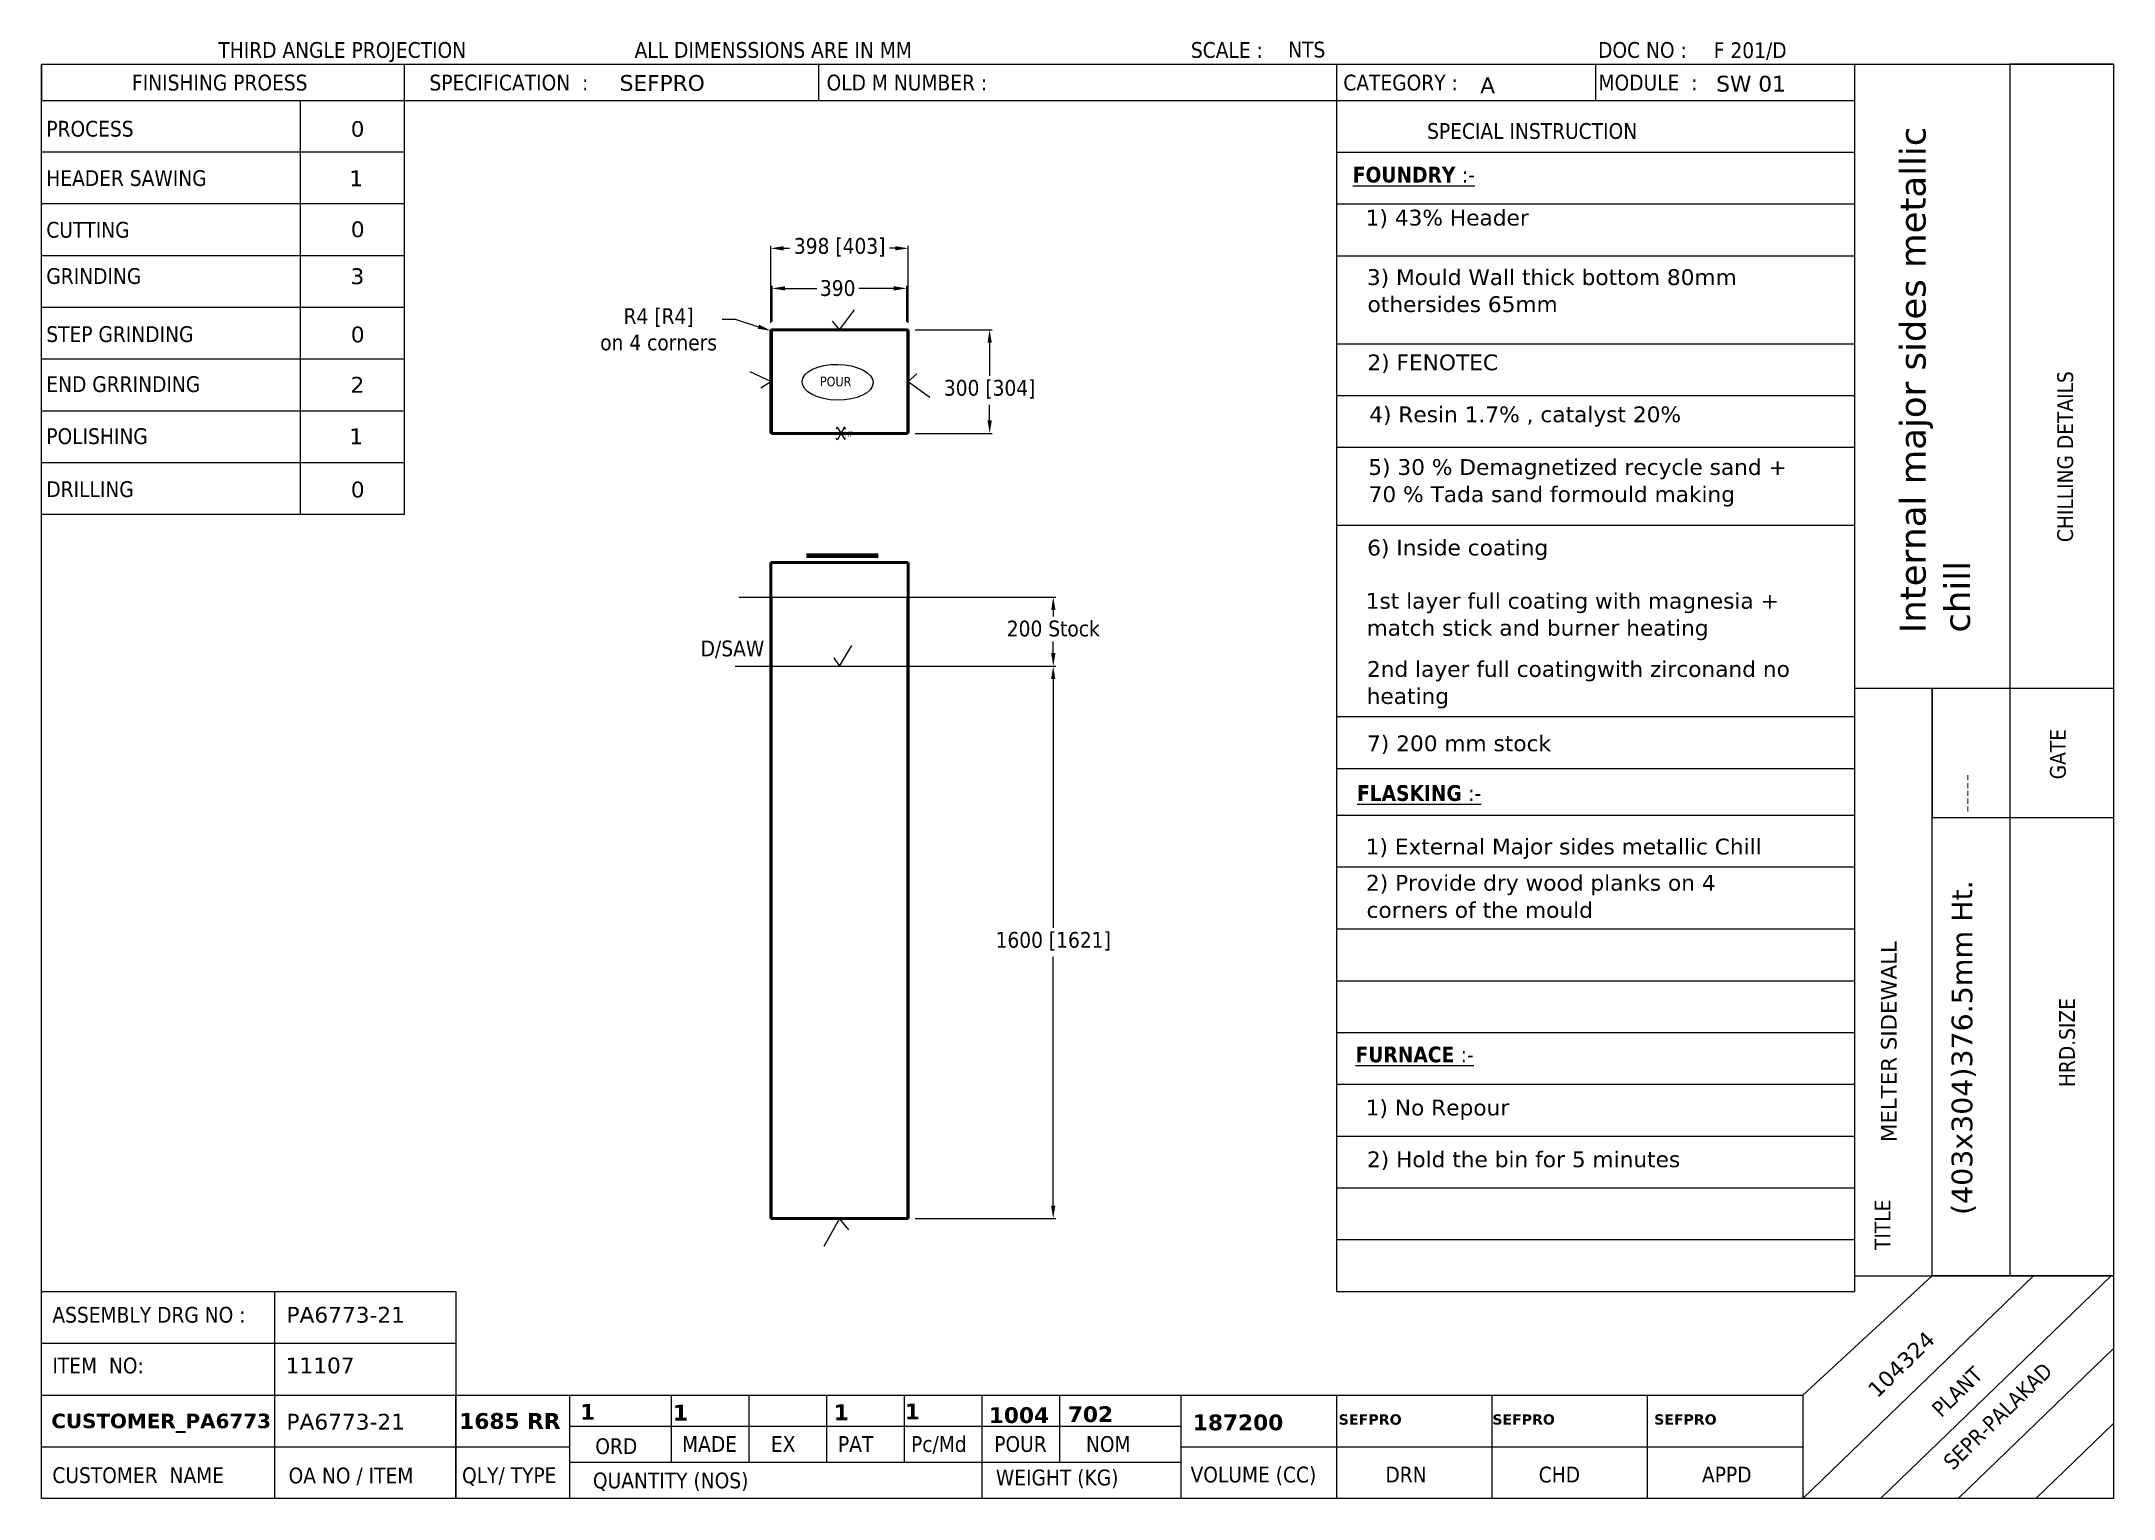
# Model space of a CAD drawing. Header units: millimetres. Extents: x 150 to 6150, y 150 to 4371.
import ezdxf
from ezdxf.enums import TextEntityAlignment as Align

# ---------------------------------------------------------------- set-up
doc = ezdxf.new("R2010")
doc.units = ezdxf.units.MM
doc.header["$LTSCALE"] = 15
doc.linetypes.add('DASHED', pattern=[0.2067, 0.1654, -0.0413])
for name, color, linetype, lineweight, true_color in [('Centerline (ANSI)', 4, 'DASHED', 13, 0x00ffff), ('Dimension (ANSI)', 7, 'Continuous', 15, 0x008000), ('Title (ANSI)', 7, 'Continuous', 20, 0x804040)]:
    doc.layers.add(name, color=color, linetype=linetype, lineweight=lineweight, true_color=true_color)
for name, color, linetype, lineweight in [('Sketch Geometry (ANSI)', 7, 'Continuous', 18), ('Symbol (ANSI)', 7, 'Continuous', 25), ('Visible (ANSI)', 7, 'Continuous', 50), ('Visible Narrow (ANSI)', 7, 'Continuous', 35)]:
    doc.layers.add(name, color=color, linetype=linetype, lineweight=lineweight)
doc.styles.add('Label Text (ANSI)', font='tahoma.ttf')
doc.styles.add('Note Text (ANSI)', font='tahoma.ttf')
doc.styles.add('Text Style54', font='verdana.ttf')
doc.styles.add('Text Style55', font='verdana.ttf')
doc.styles.add('Text Style56', font='verdana.ttf')
doc.styles.add('Text Style73', font='Cambria.ttf')
doc.styles.add('Text Style76', font='verdanab.ttf')
doc.styles.add('Text Style78', font='verdanab.ttf')
doc.styles.add('Text Style79', font='verdanab.ttf')
doc.styles.add('Text Style80', font='verdanab.ttf')
doc.styles.add('Text Style81', font='verdana.ttf')
doc.dimstyles.new('Default - mm (ANSI)', dxfattribs={"dimscale": 15, "dimtxt": 3.05, "dimasz": 2.5, "dimexe": 0.5, "dimexo": 1.6002, "dimgap": 0.8, "dimtad": 0, "dimtih": 1, "dimtoh": 1, "dimrnd": 1e-08, "dimzin": 4, "dimdsep": 46, "dimtxsty": 'Label Text (ANSI)', "dimcen": 0.09, "dimdle": 10, "dimclrd": 256, "dimclre": 256, "dimclrt": 256, "dimadec": 1, "dimazin": 1, "dimtfac": 0.999344, "dimtofl": 0, "dimtmove": 0, "dimatfit": 3, "dimfxl": 1, "dimtolj": 1, "dimtzin": 4, "dimlwd": -1, "dimlwe": -1, "dimarcsym": 0})
doc.dimstyles.new('Default - mm (ANSI)-01', dxfattribs={"dimscale": 15, "dimtxt": 3.05, "dimasz": 2.5, "dimexe": 0.5, "dimexo": 1.6002, "dimgap": 0.8, "dimtad": 0, "dimtih": 1, "dimtoh": 1, "dimrnd": 1e-08, "dimzin": 4, "dimdsep": 46, "dimtxsty": 'Label Text (ANSI)', "dimcen": 0.09, "dimdle": 10, "dimclrd": 256, "dimclre": 256, "dimclrt": 256, "dimadec": 1, "dimazin": 1, "dimtfac": 0.999344, "dimtofl": 0, "dimtmove": 0, "dimatfit": 3, "dimfxl": 1, "dimtolj": 1, "dimtzin": 4, "dimlwd": -1, "dimlwe": -1, "dimarcsym": 0})

# ---------------------------------------------------------------- blocks, each defined once
blk = doc.blocks.new('Title Blocks SEPR')
at = {"layer": 'Title (ANSI)'}
for p, q in [((10, 287), (410, 287)), ((10, 10), (10, 287)), ((10, 287), (10, 280)), ((10, 287), (80, 287)), ((80, 287), (80, 200)), ((160, 287), (160, 280)), ((260, 287), (260, 280)), ((310, 287), (310, 280)), ((360, 287), (360, 280)), ((410, 287), (390, 287)), ((390, 287), (390, 166.5)), ((410, 287), (410, 10)), ((10, 280), (360, 280)), ((60, 200), (60, 280)), ((260, 280), (260, 210)), ((360, 280), (360, 53)), ((80, 270), (10, 270)), ((260, 270), (360, 270)), ((260, 260), (360, 260)), ((80, 260), (10, 260)), ((80, 250), (10, 250)), ((260, 250), (360, 250)), ((80, 240), (10, 240)), ((260, 233), (360, 233)), ((80, 230), (10, 230)), ((260, 223), (360, 223)), ((80, 220), (10, 220)), ((260, 213), (360, 213)), ((80, 210), (10, 210)), ((260, 210), (260, 50)), ((80, 200), (10, 200)), ((80, 200), (60, 200)), ((260, 198), (360, 198)), ((360, 166.5), (410, 166.5)), ((375, 53), (375, 166.5)), ((375, 166.5), (375, 141.5)), ((390, 166.5), (390, 53)), ((260, 161), (360, 161)), ((260, 151), (360, 151)), ((260, 142), (360, 142)), ((375, 141.5), (410, 141.5)), ((260, 132), (360, 132)), ((260, 120), (360, 120)), ((260, 110), (360, 110)), ((260, 100), (360, 100)), ((260, 90), (360, 90)), ((260, 80), (360, 80)), ((260, 70), (360, 70)), ((260, 60), (360, 60)), ((394.53, 53), (350, 10)), ((350, 30), (375, 53)), ((360, 53), (410, 53)), ((360, 53), (360, 50)), ((365, 10), (409.53, 53)), ((390, 53), (375, 53)), ((410, 53), (390, 53)), ((10, 10), (10, 50)), ((10, 50), (90, 50)), ((10, 50), (55, 50)), ((55, 50), (55, 10)), ((90, 50), (90, 10)), ((260, 50), (360, 50)), ((10, 40), (90, 40)), ((380, 10), (410, 38.97)), ((10, 30), (90, 30)), ((90, 10), (90, 30)), ((90, 30), (350, 30)), ((112, 10), (112, 30)), ((112, 30), (131.55, 30)), ((131.55, 30), (131.55, 17)), ((146.55, 30), (146.55, 17)), ((161.55, 30), (161.55, 17)), ((176.55, 30), (176.55, 17)), ((191.55, 30), (191.55, 17)), ((206.55, 30), (206.55, 17)), ((230, 10), (230, 30)), ((260, 30), (260, 10)), ((290, 30), (290, 10)), ((320, 30), (320, 10)), ((350, 30), (350, 10)), ((112, 10), (112, 24)), ((112, 24), (230, 24)), ((410, 24.49), (395, 10)), ((10, 20), (90, 20)), ((90, 20), (112, 20)), ((230, 20), (350, 20)), ((112, 10), (112, 17)), ((112, 17), (230, 17)), ((191.55, 17), (191.55, 10)), ((410, 10), (10, 10)), ((350, 10), (230, 10))]:
    blk.add_line(p, q, dxfattribs=at)
at = {"layer": 'Title (ANSI)', "attachment_point": 1, "style": 'Note Text (ANSI)'}
for s, insert, char_height, width in [('\\fTahoma|b0|i0;THIRD ANGLE PROJECTION', (44.14, 291.26), 3.048, 109.2999), ('\\fTahoma|b0|i0;ALL DIMENSSIONS ARE IN MM', (124.5, 291.26), 3.048, 109.2999), ('\\fTahoma|b0|i0;SCALE :', (231.89, 291.26), 3.048, 109.2999), ('\\fTahoma|b0|i0;DOC NO : ', (310.49, 291.26), 3.048, 70.8451), ('\\fTahoma|b0|i0;FINISHING PROESS', (27.48, 284.96), 3.048, 109.2999), ('\\fTahoma|b0|i0;SPECIFICATION  :', (84.9, 284.96), 3.048, 72.8455), ('\\fTahoma|b0|i0;OLD M NUMBER :', (161.56, 284.96), 3.048, 72.8455), ('\\fTahoma|b0|i0;CATEGORY :', (261.31, 284.96), 3.048, 72.8455), ('\\fTahoma|b0|i0;MODULE  :', (310.57, 284.96), 3.048, 72.8455), ('\\fTahoma|b0|i0;PROCESS', (10.94, 276.05), 3.048, 109.2999), ('\\fTahoma|b0|i0;SPECIAL INSTRUCTION', (277.49, 275.61), 3.048, 72.8455), ('\\fTahoma|b0|i0;HEADER SAWING', (10.94, 266.52), 3.048, 109.2999), ('\\fTahoma|b1|i0;\\H3.0500;\\LFOUNDRY \\l\\fTahoma|b0|i0;\\H3.0500;\\L:-', (263.14, 267.18), 3.05, 72.8455), ('\\fTahoma|b0|i0;END GRRINDING', (10.94, 226.73), 3.048, 109.2999), ('\\fTahoma|b0|i0;POLISHING', (10.94, 216.68), 3.048, 109.2999), ('\\fTahoma|b1|i0;\\H3.0500;\\LFLASKING \\l\\fTahoma|b0|i0;\\H3.0500;\\L:-', (263.96, 147.77), 3.05, 72.8455), ('\\fTahoma|b1|i0;\\H3.0500;\\LFURNACE \\l\\fTahoma|b0|i0;\\H3.0500;\\L:-', (263.68, 97.29), 3.05, 72.8455), ('\\fTahoma|b0|i0;ITEM  NO:', (12.11, 37.22), 3.048, 109.2999), ('\\fTahoma|b0|i0;ORD', (116.92, 21.64), 3.048, 13.75), ('\\fTahoma|b0|i0;MADE', (133.66, 22.06), 3.048, 13.75), ('\\fTahoma|b0|i0;EX', (150.81, 22.06), 3.048, 13.75), ('\\fTahoma|b0|i0;PAT', (163.76, 22.06), 3.048, 13.75), ('\\fTahoma|b0|i0;Pc/Md', (177.86, 22.06), 3.048, 13.75), ('\\fTahoma|b0|i0;POUR', (193.93, 22.06), 3.048, 13.75), ('\\fTahoma|b0|i0;NOM', (211.63, 22.06), 3.048, 13.75), ('\\fTahoma|b0|i0;QLY/ TYPE', (91.19, 16.03), 3.048, 21.4126), ('\\fTahoma|b0|i0;VOLUME (CC)', (231.82, 16.16), 3.048, 25.6121), ('\\fTahoma|b0|i0;DRN', (269.44, 16.16), 3.048, 19.1316), ('\\fTahoma|b0|i0;CHD', (299.03, 16.16), 3.048, 19.1316), ('\\fTahoma|b0|i0;APPD', (330.55, 16.16), 3.048, 19.1316), ('\\fTahoma|b0|i0;WEIGHT (KG)', (194.24, 15.6), 3.048, 109.2999)]:
    blk.add_mtext(s, dxfattribs=dict(at, insert=insert, char_height=char_height, width=width))
at = {"layer": 'Title (ANSI)', "char_height": 3.048, "attachment_point": 1, "style": 'Note Text (ANSI)'}
for s, insert in [('\\fTahoma|b0|i0;NTS', (250.67, 291.33)), ('\\fTahoma|b0|i0;F 201/D', (332.83, 291.2))]:
    blk.add_mtext(s, dxfattribs=dict(at, insert=insert))
at = {"layer": 'Title (ANSI)', "char_height": 3.048, "width": 109.2999, "attachment_point": 1, "line_spacing_factor": 1.968504, "style": 'Note Text (ANSI)'}
for s, insert in [('\\fTahoma|b0|i0;CUTTING\\P', (10.94, 256.53)), ('\\fTahoma|b0|i0;GRINDING\\P', (10.94, 247.6)), ('\\fTahoma|b0|i0;STEP GRINDING\\P', (10.94, 236.39)), ('\\fTahoma|b0|i0;DRILLING\\P', (10.94, 206.45)), ('\\fTahoma|b0|i0;ASSEMBLY DRG NO :\\P', (12.11, 47.02)), ('\\fTahoma|b0|i0;CUSTOMER  NAME\\P', (12.11, 16.05)), ('\\fTahoma|b0|i0;OA NO / ITEM\\P', (57.71, 15.98)), ('\\fTahoma|b0|i0;QUANTITY (NOS)\\P', (116.46, 15.03))]:
    blk.add_mtext(s, dxfattribs=dict(at, insert=insert))
at = {"layer": 'Title (ANSI)', "char_height": 3.048, "attachment_point": 1, "style": 'Note Text (ANSI)'}
for s, insert, rotation in [('\\fTahoma|b0|i0;CHILLING DETAILS   ', (399.13, 194.69), 90), ('\\fTahoma|b0|i0;GATE', (397.72, 148.89), 90), ('\\fTahoma|b0|i0;HRD.SIZE', (399.49, 89.46), 90), ('\\fTahoma|b0|i0;TITLE', (363.89, 58), 90), ('\\fTahoma|b0|i0;PLANT', (374.6, 27.71), 44.3), ('\\fTahoma|b0|i0;SEPR-PALAKAD', (376.84, 17.51), 44.3)]:
    blk.add_mtext(s, dxfattribs=dict(at, insert=insert, rotation=rotation))
at = {"layer": 'Title (ANSI)', "color": 96, "true_color": 0x008000}
for tag, p, height, style in [('Specification_001', (121.62, 281.84), 3.05, 'Text Style54'), ('Category_001', (287.74, 281.38), 3.05, 'Text Style54'), ('Module_001', (333.3, 281.7), 3.05, 'Text Style54'), ('Process_001', (69.72, 272.99), 3, 'Text Style55'), ('Header_Sawing_001', (69.43, 263.42), 3.05, 'Text Style54'), ('Cutting_001', (69.72, 253.58), 3.05, 'Text Style54'), ('Foundry_Instruction_1_001', (265.63, 255.83), 3.05, 'Text Style54'), ('Grinding_001', (69.66, 244.52), 3.05, 'Text Style54'), ('Foundry_Instruction_3_001', (265.86, 244.34), 3.05, 'Text Style54'), ('Foundry_Instruction_3_002', (265.99, 239.12), 3.05, 'Text Style54'), ('Step_Grinding_001', (69.72, 233.28), 3.05, 'Text Style54'), ('Foundry_Instruction_2_001', (265.96, 227.88), 3.05, 'Text Style54'), ('End_Grinding_001', (69.67, 223.56), 3.05, 'Text Style54'), ('Foundry_Instruction_4_001', (266.31, 217.85), 3.05, 'Text Style54'), ('Polishing_001', (69.43, 213.61), 3.05, 'Text Style54'), ('Foundry_Instruction_5_001', (266.13, 207.67), 3.05, 'Text Style54'), ('Drilling_001', (69.72, 203.33), 3.05, 'Text Style54'), ('Foundry_Instruction_5_002', (266.2, 202.43), 3.05, 'Text Style54'), ('Foundry_Instruction_6_001', (265.92, 192.12), 3.05, 'Text Style54'), ('Inside_coating_1_001', (265.63, 181.84), 3.05, 'Text Style54'), ('Inside_coating_1_002', (265.82, 176.62), 3.05, 'Text Style54'), ('Inside_coating_2_001', (265.87, 168.67), 3.05, 'Text Style54'), ('Inside_coating_2_002', (265.82, 163.45), 3.05, 'Text Style54'), ('Foundry_Instruction_7_001', (265.89, 154.32), 3.05, 'Text Style54'), ('Flasking_Instruction_1_001', (265.63, 134.38), 3.05, 'Text Style54'), ('Flasking_Instruction_2_001', (265.68, 127.39), 3.05, 'Text Style54'), ('Flasking_Instruction_2_002', (265.8, 122.14), 3.05, 'Text Style54'), ('Furnace_Instruction_1_001', (265.63, 83.98), 3.05, 'Text Style54'), ('Furnace_Instruction_2_001', (265.87, 73.99), 3.05, 'Text Style54'), ('Assembly_Drawing_Number_001', (57.3, 43.97), 3.05, 'Text Style54'), ('Item_Number_001', (57.14, 34.19), 3.05, 'Text Style54'), ('Order_Quantity_001', (113.99, 25.22), 3.05, 'Text Style76'), ('Made_Quantity_001', (131.9, 25.07), 3.05, 'Text Style76'), ('PAT_Quantity_001', (162.94, 25.13), 3.05, 'Text Style76'), ('PiecePerMould_001', (176.65, 25.29), 3.05, 'Text Style76'), ('Customer_Name_001', (11.91, 23.59), 2.8, 'Text Style80'), ('OA_Number_001', (57.3, 23.32), 3.05, 'Text Style54'), ('Quality_001', (90.65, 23.46), 3.05, 'Text Style76'), ('PourWeight_MRN_001', (192.87, 24.59), 3.05, 'Text Style76'), ('NominalWeight_001', (208.13, 24.77), 3.05, 'Text Style76'), ('volume_001', (232.26, 23.19), 3.05, 'Text Style76'), ('NameofDrawnPerson_001', (260.41, 24.27), 2, 'Text Style78'), ('NameofCheckedPerson_001', (290.09, 24.29), 1.98, 'Text Style79'), ('NameofAPPDPerson_001', (321.32, 24.29), 1.98, 'Text Style79')]:
    blk.add_attdef(tag, p, '', height=height, dxfattribs=dict(at, style=style))
for tag, style, p in [('Old_M_Number', 'Text Style76', (199.38, 284.86)), ('Flasking_Instruction_3', 'Text Style54', (266.2, 117.63)), ('Flasking_Instruction_4', 'Text Style54', (266.2, 107.21)), ('Furnace_Instruction_3', 'Text Style54', (266.2, 67.38)), ('Furnace_Instruction_4', 'Text Style54', (266.2, 56.64)), ('Excess', 'Text Style76', (147.54, 28.2))]:
    blk.add_attdef(tag, text='', height=3.05, dxfattribs=dict(at, style=style)).set_placement(p, align=Align.TOP_LEFT)
for tag, p, height, rotation, style in [('ChillingDetails_001', (373.71, 177.11), 5, 90, 'Text Style56'), ('ChillingDetails_002', (382.27, 177.22), 5, 90, 'Text Style56'), ('GateSize_001', (383.05, 142.42), 3.05, 90, 'Text Style73'), ('Title_Description_001', (368.11, 78.86), 3, 90, 'Text Style55'), ('HeaderSize_001', (382.73, 64.76), 4, 90, 'Text Style81'), ('Critical_C_M_Number_001', (364.36, 29.25), 3.05, 44.4, 'Text Style54')]:
    blk.add_attdef(tag, p, '', height=height, rotation=rotation, dxfattribs=dict(at, style=style))
blk = doc.blocks.new('*D8')
at = {"layer": 'Defpoints', "color": 0, "transparency": 16777216}
for p in [(2655.6, 3535.4), (2895.6, 3535.4), (2655.6, 3235.4)]:
    blk.add_point(p, dxfattribs=at)
at = {"layer": 'Dimension (ANSI)', "transparency": 16777216}
for p, q in [((2679.6, 3535.4), (2903.1, 3535.4)), ((2895.6, 3497.9), (2895.6, 3402.3)), ((2895.6, 3272.9), (2895.6, 3318.5)), ((2679.6, 3235.4), (2903.1, 3235.4))]:
    blk.add_line(p, q, dxfattribs=at)
for points in [[(2889.4, 3497.9), (2901.9, 3497.9), (2895.6, 3535.4)], [(2889.4, 3272.9), (2901.9, 3272.9), (2895.6, 3235.4)]]:
    blk.add_solid(points, dxfattribs=at)
at = {"layer": 'Dimension (ANSI)', "color": 96, "true_color": 0x008000, "transparency": 16777216, "insert": (2895.6, 3390.3), "char_height": 45.75, "attachment_point": 2, "style": 'Label Text (ANSI)'}
blk.add_mtext('\\A1;\\fTahoma|b0|i0;\\H45.7200;300 [304]', dxfattribs=at)
blk = doc.blocks.new('*D9')
at = {"layer": 'Defpoints', "color": 0, "transparency": 16777216}
for p in [(2659.6, 3771.4), (2261.6, 3531.4), (2659.6, 3531.4)]:
    blk.add_point(p, dxfattribs=at)
at = {"layer": 'Dimension (ANSI)', "transparency": 16777216}
for p, q in [((2261.6, 3555.4), (2261.6, 3778.9)), ((2299.1, 3771.4), (2316.5, 3771.4)), ((2622.1, 3771.4), (2606.1, 3771.4)), ((2659.6, 3555.4), (2659.6, 3778.9))]:
    blk.add_line(p, q, dxfattribs=at)
for points in [[(2299.1, 3777.7), (2299.1, 3765.2), (2261.6, 3771.4)], [(2622.1, 3777.7), (2622.1, 3765.2), (2659.6, 3771.4)]]:
    blk.add_solid(points, dxfattribs=at)
at = {"layer": 'Dimension (ANSI)', "color": 96, "true_color": 0x008000, "transparency": 16777216, "insert": (2461.3, 3801.3), "char_height": 45.75, "attachment_point": 2, "style": 'Label Text (ANSI)'}
blk.add_mtext('\\A1;\\fTahoma|b0|i0;\\H45.7200;398 [403]', dxfattribs=at)
blk = doc.blocks.new('*D10')
at = {"layer": 'Defpoints', "color": 0, "transparency": 16777216}
for p in [(2265.6, 3655.4), (2265.6, 3535.4), (2655.6, 3535.4)]:
    blk.add_point(p, dxfattribs=at)
at = {"layer": 'Dimension (ANSI)', "transparency": 16777216}
for p, q in [((2265.6, 3559.4), (2265.6, 3662.9)), ((2655.6, 3559.4), (2655.6, 3662.9)), ((2303.1, 3655.4), (2394.9, 3655.4)), ((2618.1, 3655.4), (2516.4, 3655.4))]:
    blk.add_line(p, q, dxfattribs=at)
for points in [[(2303.1, 3661.7), (2303.1, 3649.2), (2265.6, 3655.4)], [(2618.1, 3661.7), (2618.1, 3649.2), (2655.6, 3655.4)]]:
    blk.add_solid(points, dxfattribs=at)
at = {"layer": 'Dimension (ANSI)', "color": 96, "true_color": 0x008000, "transparency": 16777216, "insert": (2455.6, 3679.3), "char_height": 45.75, "attachment_point": 2, "style": 'Label Text (ANSI)'}
blk.add_mtext('\\A1;390', dxfattribs=at)
blk = doc.blocks.new('*D11')
at = {"layer": 'Defpoints', "color": 0, "transparency": 16777216}
for p in [(2655.6, 2761.4), (3079.9, 2761.4), (2655.6, 2561.4)]:
    blk.add_point(p, dxfattribs=at)
at = {"layer": 'Dimension (ANSI)', "transparency": 16777216}
for p, q in [((2679.6, 2761.4), (3087.4, 2761.4)), ((3079.9, 2723.9), (3079.9, 2705.1)), ((3079.9, 2598.9), (3079.9, 2632.4)), ((2679.6, 2561.4), (3087.4, 2561.4))]:
    blk.add_line(p, q, dxfattribs=at)
for points in [[(3073.7, 2723.9), (3086.2, 2723.9), (3079.9, 2761.4)], [(3073.7, 2598.9), (3086.2, 2598.9), (3079.9, 2561.4)]]:
    blk.add_solid(points, dxfattribs=at)
at = {"layer": 'Dimension (ANSI)', "color": 96, "true_color": 0x008000, "transparency": 16777216, "insert": (3079.9, 2693.1), "char_height": 45.75, "attachment_point": 2, "style": 'Label Text (ANSI)'}
blk.add_mtext('\\A1;\\fTahoma|b0|i0;\\H45.7200;200 Stock', dxfattribs=at)
blk = doc.blocks.new('P')
at = {"layer": 'Sketch Geometry (ANSI)', "color": 1, "linetype": 'Continuous', "lineweight": 15, "true_color": 0xff0000}
blk.add_ellipse((0, 0), major_axis=(11.42, 0), ratio=0.504462, dxfattribs=at)
at = {"layer": 'Symbol (ANSI)', "insert": (-5.68, 1.75), "char_height": 3.048, "attachment_point": 1, "style": 'Note Text (ANSI)'}
blk.add_mtext('\\fTahoma|b0|i0;POUR', dxfattribs=at)
blk = doc.blocks.new('*D12')
at = {"layer": 'Defpoints', "color": 0, "transparency": 16777216}
for p in [(2261.8, 3532.7), (2265.6, 3531.4)]:
    blk.add_point(p, dxfattribs=at)
at = {"layer": 'Dimension (ANSI)', "transparency": 16777216}
for p, q in [((2121.4, 3566.7), (2158.9, 3566.7)), ((2158.9, 3566.7), (2226.2, 3544.4))]:
    blk.add_line(p, q, dxfattribs=at)
blk.add_solid([(2228.2, 3550.4), (2224.3, 3538.5), (2261.8, 3532.7)], dxfattribs=at)
at = {"layer": 'Dimension (ANSI)', "color": 96, "true_color": 0x008000, "transparency": 16777216, "insert": (1937.1, 3597.9), "char_height": 45.75, "attachment_point": 2, "style": 'Label Text (ANSI)'}
blk.add_mtext('\\A1;\\fTahoma|b0|i0;\\H45.7200;R4 [R4]\\P\\fTahoma|b0|i0;\\H45.7200;on 4 corners', dxfattribs=at)
blk = doc.blocks.new('*D13')
at = {"layer": 'Defpoints', "color": 0, "transparency": 16777216}
for p in [(2659.6, 2561.4), (2655.6, 961.4), (3079.6, 961.4)]:
    blk.add_point(p, dxfattribs=at)
at = {"layer": 'Dimension (ANSI)', "transparency": 16777216}
for p, q in [((2683.6, 2561.4), (3087.1, 2561.4)), ((3079.6, 2523.9), (3079.6, 1803.3)), ((3079.6, 998.9), (3079.6, 1719.5)), ((2679.6, 961.4), (3087.1, 961.4))]:
    blk.add_line(p, q, dxfattribs=at)
for points in [[(3073.4, 2523.9), (3085.9, 2523.9), (3079.6, 2561.4)], [(3073.4, 998.9), (3085.9, 998.9), (3079.6, 961.4)]]:
    blk.add_solid(points, dxfattribs=at)
at = {"layer": 'Dimension (ANSI)', "color": 96, "true_color": 0x008000, "transparency": 16777216, "insert": (3079.6, 1791.3), "char_height": 45.75, "attachment_point": 2, "style": 'Label Text (ANSI)'}
blk.add_mtext('\\A1;\\fTahoma|b0|i0;\\H45.7200;1600 [1621]', dxfattribs=at)

msp = doc.modelspace()

# ---------------------------------------------------------------- linework, layer by layer
at = {"layer": 'Centerline (ANSI)', "linetype": 'Continuous'}
for p, q in [((2169, 2761.4), (2752.2, 2761.4)), ((2159.2, 2561.4), (2752.2, 2561.4))]:
    msp.add_line(p, q, dxfattribs=at)
at = {"layer": 'Sketch Geometry (ANSI)', "linetype": 'Continuous'}
for p, q in [((2439.6, 3560), (2460.6, 3535.4)), ((2460.6, 3535.4), (2503.9, 3593.6)), ((2261.6, 3385.4), (2202.6, 3414.1)), ((2232.8, 3367), (2261.6, 3385.4)), ((2684.4, 3407.6), (2659.6, 3385.4)), ((2659.6, 3385.4), (2722.1, 3340.5)), ((2453.9, 3253.4), (2450.9, 3247.3)), ((2453.9, 3253.4), (2476, 3217.4)), ((2475.2, 3254), (2454.8, 3216.8)), ((2475.2, 3254), (2477.5, 3247.3)), ((2454.8, 3216.8), (2450.9, 3221.3)), ((2476, 3217.4), (2477.5, 3222.8)), ((2444.7, 2585.4), (2460.4, 2561.4)), ((2460.4, 2561.4), (2496.7, 2621.3)), ((2460.6, 961.4), (2415.3, 880.2)), ((2487.8, 928.4), (2460.6, 961.4))]:
    msp.add_line(p, q, dxfattribs=at)
at = {"layer": 'Sketch Geometry (ANSI)'}
for p, q in [((2265.6, 3535.4), (2265.6, 3235.4)), ((2655.6, 3535.4), (2655.6, 3235.4))]:
    msp.add_line(p, q, dxfattribs=at)
at = {"layer": 'Sketch Geometry (ANSI)', "color": 1, "linetype": 'Continuous', "lineweight": 80, "true_color": 0xff0000}
msp.add_line((2365.5, 2881.4), (2572.9, 2881.4), dxfattribs=at)
at = {"layer": 'Visible (ANSI)'}
for p, q in [((2261.6, 3531.4), (2261.6, 3239.4)), ((2655.6, 3535.4), (2265.6, 3535.4)), ((2659.6, 3239.4), (2659.6, 3531.4)), ((2265.6, 3235.4), (2655.6, 3235.4)), ((2261.6, 2861.4), (2265.6, 2861.4)), ((2261.6, 2861.4), (2261.6, 2761.4)), ((2265.6, 2861.4), (2655.6, 2861.4)), ((2655.6, 2861.4), (2659.6, 2861.4)), ((2659.6, 2761.4), (2659.6, 2861.4)), ((2261.6, 2761.4), (2265.6, 2761.4)), ((2261.6, 2761.4), (2261.6, 2561.4)), ((2265.6, 2761.4), (2261.6, 2761.4)), ((2655.6, 2761.4), (2659.6, 2761.4)), ((2659.6, 2761.4), (2655.6, 2761.4)), ((2659.6, 2561.4), (2659.6, 2761.4)), ((2261.6, 2561.4), (2265.6, 2561.4)), ((2261.6, 2561.4), (2261.6, 961.4)), ((2265.6, 2561.4), (2261.6, 2561.4)), ((2655.6, 2561.4), (2659.6, 2561.4)), ((2659.6, 2561.4), (2655.6, 2561.4)), ((2659.6, 961.4), (2659.6, 2561.4)), ((2265.6, 961.4), (2261.6, 961.4)), ((2655.6, 961.4), (2265.6, 961.4)), ((2659.6, 961.4), (2655.6, 961.4))]:
    msp.add_line(p, q, dxfattribs=at)
for centre, start, end in [((2265.6, 3531.4), 90, 180), ((2655.6, 3531.4), 0, 90), ((2265.6, 3239.4), 180, 270), ((2655.6, 3239.4), 270, 0)]:
    msp.add_arc(centre, 4, start, end, dxfattribs=at)
at = {"layer": 'Visible Narrow (ANSI)', "color": 9, "linetype": 'Continuous', "lineweight": 5, "true_color": 0xc0c0c0}
for p, q in [((2265.6, 2561.4), (2265.6, 2761.4)), ((2655.6, 2761.4), (2655.6, 2561.4)), ((2265.6, 961.4), (2265.6, 2561.4)), ((2655.6, 2561.4), (2655.6, 961.4))]:
    msp.add_line(p, q, dxfattribs=at)

# ---------------------------------------------------------------- block references
at = {"xscale": 15, "yscale": 15, "zscale": 15}
msp.add_blockref('Title Blocks SEPR', (0, 0), dxfattribs=at).add_auto_attribs({'Assembly_Drawing_Number_001': 'PA6773-21', 'Item_Number_001': '11107', 'Customer_Name_001': 'CUSTOMER_PA6773', 'OA_Number_001': 'PA6773-21', 'Quality_001': '1685 RR', 'Order_Quantity_001': '1', 'Made_Quantity_001': '1', 'PAT_Quantity_001': '1', 'PiecePerMould_001': '1', 'PourWeight_MRN_001': '1004', 'NominalWeight_001': '702', 'volume_001': '187200', 'NameofDrawnPerson_001': 'SEFPRO', 'NameofCheckedPerson_001': 'SEFPRO', 'NameofAPPDPerson_001': 'SEFPRO', 'Process_001': '0', 'Header_Sawing_001': '1', 'Cutting_001': '0', 'Grinding_001': '3', 'Step_Grinding_001': '0', 'End_Grinding_001': '2', 'Polishing_001': '1', 'Drilling_001': '0', 'Specification_001': 'SEFPRO', 'Module_001': 'SW 01', 'Category_001': 'A', 'ChillingDetails_001': 'Internal major sides metallic', 'HeaderSize_001': '(403x304)376.5mm Ht.', 'Title_Description_001': 'MELTER SIDEWALL', 'GateSize_001': '-----', 'Foundry_Instruction_1_001': '1) 43%%% Header', 'Foundry_Instruction_3_001': '3) Mould Wall thick bottom 80mm', 'Foundry_Instruction_2_001': '2) FENOTEC', 'Foundry_Instruction_4_001': '4) Resin 1.7%%% , catalyst 20%%%', 'Foundry_Instruction_5_001': '5) 30 %%% Demagnetized recycle sand +', 'Flasking_Instruction_1_001': '1) External Major sides metallic Chill', 'Flasking_Instruction_2_001': '2) Provide dry wood planks on 4', 'Furnace_Instruction_1_001': '1) No Repour', 'Furnace_Instruction_2_001': '2) Hold the bin for 5 minutes', 'Critical_C_M_Number_001': '104324', 'Foundry_Instruction_6_001': '6) Inside coating', 'Foundry_Instruction_7_001': '7) 200 mm stock', 'Inside_coating_1_001': '1st layer full coating with magnesia +', 'Inside_coating_2_001': '2nd layer full coatingwith zirconand no', 'ChillingDetails_002': 'chill', 'Foundry_Instruction_3_002': 'othersides 65mm', 'Foundry_Instruction_5_002': '70 %%% Tada sand formould making', 'Flasking_Instruction_2_002': 'corners of the mould', 'Inside_coating_1_002': 'match stick and burner heating', 'Inside_coating_2_002': 'heating'})
at = {"xscale": 8.999999999999998, "yscale": 8.999999999999998, "zscale": 8.999999999999998, "rotation": 359.1085376014054}
msp.add_blockref('P', (2455.2, 3383.5), dxfattribs=at)

# ---------------------------------------------------------------- texts
at = {"layer": 'Symbol (ANSI)', "insert": (2475.5, 3241.8), "char_height": 15, "attachment_point": 1, "style": 'Note Text (ANSI)'}
msp.add_mtext('\\fTahoma|b0|i0;\\H15.0000;HF', dxfattribs=at)
at = {"layer": 'Symbol (ANSI)', "color": 96, "true_color": 0x008000, "insert": (2058.8, 2635.3), "char_height": 45.72, "attachment_point": 1, "style": 'Note Text (ANSI)'}
msp.add_mtext('\\fTahoma|b0|i0;D/SAW', dxfattribs=at)

# ---------------------------------------------------------------- dimensions: what is measured, and where the dimension line sits
at = {"layer": 'Dimension (ANSI)'}
for base, p1, p2, angle, text, dimstyle, override, picture, middle in [((2659.6, 3771.4), (2261.6, 3531.4), (2659.6, 3531.4), 180, '\\fTahoma|b0|i0;\\H45.7200;<> [403]', 'Default - mm (ANSI)', {"dimgap": 0.8, "dimtih": 0, "dimtoh": 0, "dimdec": 0, "dimtol": 0, "dimlim": 0, "dimtp": 0, "dimtm": 0, "dimtdec": 2, "dimatfit": 1}, '*D9', (2461.3, 3771.4)), ((2895.6, 3535.4), (2655.6, 3235.4), (2655.6, 3535.4), 90, '\\fTahoma|b0|i0;\\H45.7200;<> [304]', 'Default - mm (ANSI)', {"dimgap": 0.8, "dimdec": 0, "dimtol": 0, "dimlim": 0, "dimtp": 0, "dimtm": 0, "dimtdec": 2, "dimatfit": 1}, '*D8', (2895.6, 3360.4)), ((3079.9, 2761.4), (2655.6, 2561.4), (2655.6, 2761.4), 270, '\\fTahoma|b0|i0;\\H45.7200;<> Stock', 'Default - mm (ANSI)-01', {"dimgap": 0.8, "dimdec": 0, "dimtol": 0, "dimlim": 0, "dimtp": 0, "dimtm": 0, "dimtdec": 2, "dimatfit": 1}, '*D11', (3079.9, 2668.8)), ((3079.6, 961.4), (2659.6, 2561.4), (2655.6, 961.4), 90, '\\fTahoma|b0|i0;\\H45.7200;<> [1621]', 'Default - mm (ANSI)', {"dimgap": 0.8, "dimdec": 0, "dimtol": 0, "dimlim": 0, "dimtp": 0, "dimtm": 0, "dimtdec": 2, "dimatfit": 1}, '*D13', (3079.6, 1761.4))]:
    dim = msp.add_linear_dim(base=base, p1=p1, p2=p2, angle=angle, text=text, dimstyle=dimstyle, override=override, dxfattribs=at)
    dim.commit()
    dim.dimension.update_dxf_attribs({"geometry": picture, "text_midpoint": middle, "dimtype": 160})
dim = msp.add_linear_dim(base=(2265.6, 3655.4), p1=(2655.6, 3535.4), p2=(2265.6, 3535.4), angle=180, dimstyle='Default - mm (ANSI)', override={"dimgap": 0.8, "dimtih": 0, "dimtoh": 0, "dimdec": 0, "dimtol": 0, "dimlim": 0, "dimtp": 0, "dimtm": 0, "dimtdec": 2, "dimatfit": 1}, dxfattribs=at)
dim.commit()
dim.dimension.update_dxf_attribs({"geometry": '*D10', "text_midpoint": (2455.6, 3655.4), "dimtype": 160})
dim = msp.add_radius_dim(center=(2265.6, 3531.4), mpoint=(2261.8, 3532.7), text='\\fTahoma|b0|i0;\\H45.7200;<> [R4]\\P\\fTahoma|b0|i0;\\H45.7200;on 4 corners', dimstyle='Default - mm (ANSI)', override={"dimgap": 0.8, "dimdec": 0, "dimlfac": 1, "dimcen": 0, "dimtol": 0, "dimlim": 0, "dimtp": 0, "dimtm": 0, "dimtdec": 2, "dimtvp": -0.25}, dxfattribs=at)
dim.commit()
dim.dimension.update_dxf_attribs({"geometry": '*D12', "text_midpoint": (1937.1, 3566.7), "dimtype": 164})

doc.saveas('drawing.dxf')
